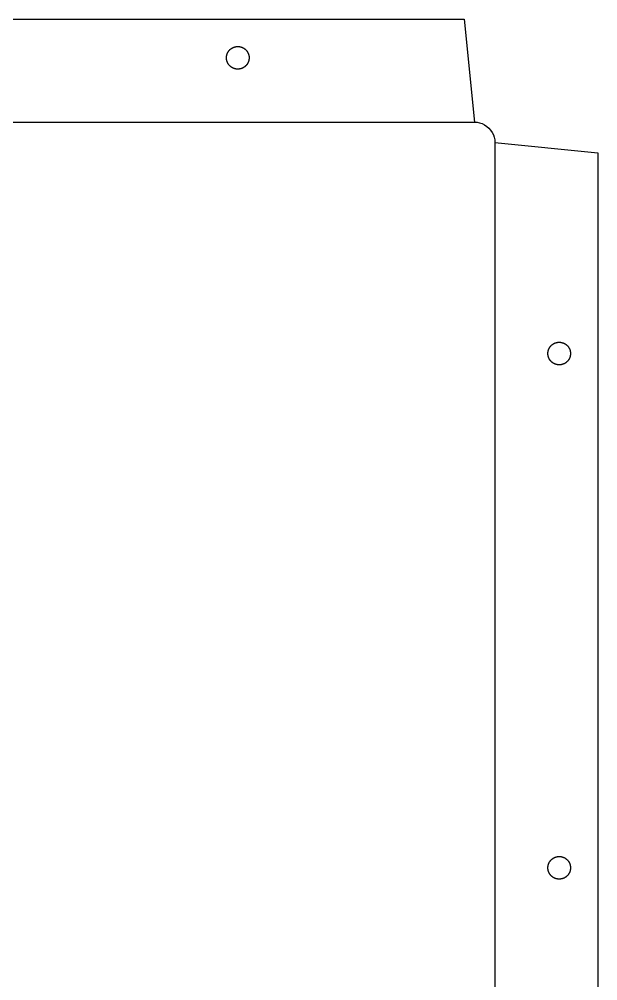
# Model space of a CAD drawing. Header units: metres. Extents: x 13 to 238, y 4 to 739.
# Drawn here: x 125 to 237.5, y 551.9 to 738.8 of the extents above; entities that cross this region are included whole.
import ezdxf

# ---------------------------------------------------------------- set-up
doc = ezdxf.new("R2010")
doc.units = ezdxf.units.M

msp = doc.modelspace()

# ---------------------------------------------------------------- linework, layer by layer
at = {"layer": 'Layer0'}
for p, q in [((38.53, 738.84), (211.53, 738.84)), ((211.53, 738.84), (213.53, 718.84)), ((165.96, 732.88), (165.98, 732.91)), ((165.98, 732.91), (166.01, 732.93)), ((166.01, 732.93), (166.04, 732.96)), ((166.04, 732.96), (166.07, 732.99)), ((166.07, 732.99), (166.1, 733.01)), ((166.1, 733.01), (166.13, 733.04)), ((166.13, 733.04), (166.16, 733.06)), ((166.16, 733.06), (166.19, 733.08)), ((166.19, 733.08), (166.22, 733.11)), ((166.22, 733.11), (166.25, 733.13)), ((166.25, 733.13), (166.28, 733.15)), ((166.28, 733.15), (166.31, 733.17)), ((166.31, 733.17), (166.34, 733.19)), ((166.34, 733.19), (166.38, 733.21)), ((166.38, 733.21), (166.41, 733.23)), ((166.41, 733.23), (166.44, 733.25)), ((166.44, 733.25), (166.48, 733.27)), ((166.48, 733.27), (166.51, 733.29)), ((166.51, 733.29), (166.54, 733.31)), ((166.54, 733.31), (166.58, 733.32)), ((166.58, 733.32), (166.61, 733.34)), ((166.61, 733.34), (166.65, 733.36)), ((166.65, 733.36), (166.68, 733.37)), ((166.68, 733.37), (166.72, 733.39)), ((166.72, 733.39), (166.75, 733.4)), ((166.75, 733.4), (166.79, 733.41)), ((166.79, 733.41), (166.83, 733.43)), ((166.83, 733.43), (166.86, 733.44)), ((166.86, 733.44), (166.9, 733.45)), ((166.9, 733.45), (166.94, 733.46)), ((166.94, 733.46), (166.97, 733.47)), ((166.97, 733.47), (167.01, 733.48)), ((167.01, 733.48), (167.05, 733.49)), ((167.05, 733.49), (167.09, 733.5)), ((167.09, 733.5), (167.12, 733.5)), ((167.12, 733.5), (167.16, 733.51)), ((167.16, 733.51), (167.2, 733.52)), ((167.2, 733.52), (167.24, 733.52)), ((167.24, 733.52), (167.28, 733.53)), ((167.28, 733.53), (167.31, 733.53)), ((167.31, 733.53), (167.35, 733.53)), ((167.35, 733.53), (167.39, 733.54)), ((167.39, 733.54), (167.43, 733.54)), ((167.43, 733.54), (167.47, 733.54)), ((167.47, 733.54), (167.51, 733.54)), ((167.51, 733.54), (167.54, 733.54)), ((167.54, 733.54), (167.58, 733.54)), ((167.58, 733.54), (167.62, 733.54)), ((167.62, 733.54), (167.66, 733.54)), ((167.66, 733.54), (167.7, 733.53)), ((167.7, 733.53), (167.74, 733.53)), ((167.74, 733.53), (167.77, 733.53)), ((167.77, 733.53), (167.81, 733.52)), ((167.81, 733.52), (167.85, 733.52)), ((167.85, 733.52), (167.89, 733.51)), ((167.89, 733.51), (167.93, 733.5)), ((167.93, 733.5), (167.96, 733.5)), ((167.96, 733.5), (168, 733.49)), ((168, 733.49), (168.04, 733.48)), ((168.04, 733.48), (168.08, 733.47)), ((168.08, 733.47), (168.11, 733.46)), ((168.11, 733.46), (168.15, 733.45)), ((168.15, 733.45), (168.19, 733.44)), ((168.19, 733.44), (168.22, 733.43)), ((168.22, 733.43), (168.26, 733.41)), ((168.26, 733.41), (168.3, 733.4)), ((168.3, 733.4), (168.33, 733.39)), ((168.33, 733.39), (168.37, 733.37)), ((168.37, 733.37), (168.4, 733.36)), ((168.4, 733.36), (168.44, 733.34)), ((168.44, 733.34), (168.47, 733.33)), ((168.47, 733.33), (168.51, 733.31)), ((168.51, 733.31), (168.54, 733.29)), ((168.54, 733.29), (168.57, 733.27)), ((168.57, 733.27), (168.61, 733.26)), ((168.61, 733.26), (168.64, 733.24)), ((168.64, 733.24), (168.67, 733.22)), ((168.67, 733.22), (168.71, 733.2)), ((168.71, 733.2), (168.74, 733.18)), ((168.74, 733.18), (168.77, 733.15)), ((168.77, 733.15), (168.8, 733.13)), ((168.8, 733.13), (168.83, 733.11)), ((168.83, 733.11), (168.86, 733.09)), ((168.86, 733.09), (168.89, 733.06)), ((168.89, 733.06), (168.92, 733.04)), ((168.92, 733.04), (168.95, 733.01)), ((168.95, 733.01), (168.98, 732.99)), ((168.98, 732.99), (169.01, 732.96)), ((169.01, 732.96), (169.04, 732.94)), ((169.04, 732.94), (169.07, 732.91)), ((169.07, 732.91), (169.09, 732.88)), ((165.33, 731.51), (165.34, 731.55)), ((165.33, 731.47), (165.33, 731.51)), ((165.33, 731.43), (165.33, 731.47)), ((165.33, 731.39), (165.33, 731.43)), ((165.33, 731.36), (165.33, 731.39)), ((165.33, 731.32), (165.33, 731.36)), ((165.33, 731.28), (165.33, 731.32)), ((165.33, 731.24), (165.33, 731.28)), ((165.33, 731.2), (165.33, 731.24)), ((165.33, 731.16), (165.33, 731.2)), ((165.34, 731.13), (165.33, 731.16)), ((165.34, 731.59), (165.35, 731.62)), ((165.34, 731.55), (165.34, 731.59)), ((165.34, 731.09), (165.34, 731.13)), ((165.35, 731.05), (165.34, 731.09)), ((165.35, 731.66), (165.36, 731.7)), ((165.35, 731.62), (165.35, 731.66)), ((165.35, 731.01), (165.35, 731.05)), ((165.36, 731.74), (165.37, 731.78)), ((165.36, 731.7), (165.36, 731.74)), ((165.37, 731.78), (165.38, 731.81)), ((165.38, 731.81), (165.39, 731.85)), ((165.39, 731.85), (165.4, 731.89)), ((165.4, 731.89), (165.41, 731.93)), ((165.41, 731.93), (165.42, 731.96)), ((165.42, 731.96), (165.43, 732)), ((165.43, 732), (165.44, 732.04)), ((165.44, 732.04), (165.45, 732.07)), ((165.45, 732.07), (165.47, 732.11)), ((165.47, 732.11), (165.48, 732.14)), ((165.48, 732.14), (165.49, 732.18)), ((165.49, 732.18), (165.51, 732.21)), ((165.51, 732.21), (165.52, 732.25)), ((165.52, 732.25), (165.54, 732.28)), ((165.54, 732.28), (165.56, 732.32)), ((165.56, 732.32), (165.57, 732.35)), ((165.57, 732.35), (165.59, 732.39)), ((165.59, 732.39), (165.61, 732.42)), ((165.61, 732.42), (165.63, 732.45)), ((165.63, 732.45), (165.65, 732.49)), ((165.65, 732.49), (165.67, 732.52)), ((165.67, 732.52), (165.69, 732.55)), ((165.69, 732.55), (165.71, 732.58)), ((165.71, 732.58), (165.73, 732.62)), ((165.73, 732.62), (165.76, 732.65)), ((165.76, 732.65), (165.78, 732.68)), ((165.78, 732.68), (165.8, 732.71)), ((165.8, 732.71), (165.83, 732.74)), ((165.83, 732.74), (165.85, 732.77)), ((165.85, 732.77), (165.88, 732.8)), ((165.88, 732.8), (165.9, 732.82)), ((165.9, 732.82), (165.93, 732.85)), ((165.93, 732.85), (165.96, 732.88)), ((169.09, 732.88), (169.12, 732.86)), ((169.12, 732.86), (169.15, 732.83)), ((169.15, 732.83), (169.17, 732.8)), ((169.17, 732.8), (169.2, 732.77)), ((169.2, 732.77), (169.22, 732.74)), ((169.22, 732.74), (169.25, 732.71)), ((169.25, 732.71), (169.27, 732.68)), ((169.27, 732.68), (169.29, 732.65)), ((169.29, 732.65), (169.32, 732.62)), ((169.32, 732.62), (169.34, 732.59)), ((169.34, 732.59), (169.36, 732.56)), ((169.36, 732.56), (169.38, 732.52)), ((169.38, 732.52), (169.4, 732.49)), ((169.4, 732.49), (169.42, 732.46)), ((169.42, 732.46), (169.44, 732.43)), ((169.44, 732.43), (169.46, 732.39)), ((169.46, 732.39), (169.48, 732.36)), ((169.48, 732.36), (169.5, 732.32)), ((169.5, 732.32), (169.51, 732.29)), ((169.51, 732.29), (169.53, 732.25)), ((169.53, 732.25), (169.54, 732.22)), ((169.54, 732.22), (169.56, 732.18)), ((169.56, 732.18), (169.57, 732.15)), ((169.57, 732.15), (169.59, 732.11)), ((169.59, 732.11), (169.6, 732.08)), ((169.6, 732.08), (169.61, 732.04)), ((169.61, 732.04), (169.62, 732)), ((169.62, 732), (169.64, 731.97)), ((169.64, 731.97), (169.65, 731.93)), ((169.65, 731.93), (169.66, 731.89)), ((169.66, 731.89), (169.67, 731.86)), ((169.67, 731.86), (169.67, 731.82)), ((169.67, 731.82), (169.68, 731.78)), ((169.68, 731.78), (169.69, 731.74)), ((169.69, 731.74), (169.7, 731.71)), ((169.7, 731.71), (169.7, 731.67)), ((169.7, 731.67), (169.71, 731.63)), ((169.71, 731.06), (169.7, 731.02)), ((169.71, 731.63), (169.71, 731.59)), ((169.71, 731.59), (169.72, 731.55)), ((169.72, 731.13), (169.71, 731.09)), ((169.71, 731.09), (169.71, 731.06)), ((169.72, 731.55), (169.72, 731.52)), ((169.72, 731.52), (169.72, 731.48)), ((169.72, 731.48), (169.73, 731.44)), ((169.73, 731.25), (169.72, 731.21)), ((169.72, 731.21), (169.72, 731.17)), ((169.72, 731.17), (169.72, 731.13)), ((169.73, 731.44), (169.73, 731.4)), ((169.73, 731.4), (169.73, 731.36)), ((169.73, 731.36), (169.73, 731.32)), ((169.73, 731.32), (169.73, 731.29)), ((169.73, 731.29), (169.73, 731.25)), ((165.36, 730.97), (165.35, 731.01)), ((165.36, 730.94), (165.36, 730.97)), ((165.37, 730.9), (165.36, 730.94)), ((165.38, 730.86), (165.37, 730.9)), ((165.39, 730.82), (165.38, 730.86)), ((165.4, 730.79), (165.39, 730.82)), ((165.41, 730.75), (165.4, 730.79)), ((165.42, 730.71), (165.41, 730.75)), ((165.43, 730.68), (165.42, 730.71)), ((165.44, 730.64), (165.43, 730.68)), ((165.45, 730.6), (165.44, 730.64)), ((165.47, 730.57), (165.45, 730.6)), ((165.48, 730.53), (165.47, 730.57)), ((165.5, 730.5), (165.48, 730.53)), ((165.51, 730.46), (165.5, 730.5)), ((165.53, 730.42), (165.51, 730.46)), ((165.54, 730.39), (165.53, 730.42)), ((165.56, 730.36), (165.54, 730.39)), ((165.58, 730.32), (165.56, 730.36)), ((165.6, 730.29), (165.58, 730.32)), ((165.61, 730.25), (165.6, 730.29)), ((165.63, 730.22), (165.61, 730.25)), ((165.65, 730.19), (165.63, 730.22)), ((165.67, 730.16), (165.65, 730.19)), ((165.69, 730.12), (165.67, 730.16)), ((165.72, 730.09), (165.69, 730.12)), ((165.74, 730.06), (165.72, 730.09)), ((165.76, 730.03), (165.74, 730.06)), ((165.78, 730), (165.76, 730.03)), ((165.81, 729.97), (165.78, 730)), ((165.83, 729.94), (165.81, 729.97)), ((165.86, 729.91), (165.83, 729.94)), ((165.88, 729.88), (165.86, 729.91)), ((165.91, 729.85), (165.88, 729.88)), ((165.93, 729.82), (165.91, 729.85)), ((165.96, 729.8), (165.93, 729.82)), ((165.99, 729.77), (165.96, 729.8)), ((166.02, 729.74), (165.99, 729.77)), ((166.04, 729.72), (166.02, 729.74)), ((166.07, 729.69), (166.04, 729.72)), ((166.1, 729.67), (166.07, 729.69)), ((166.13, 729.64), (166.1, 729.67)), ((166.16, 729.62), (166.13, 729.64)), ((166.19, 729.59), (166.16, 729.62)), ((166.22, 729.57), (166.19, 729.59)), ((166.25, 729.55), (166.22, 729.57)), ((166.28, 729.53), (166.25, 729.55)), ((166.32, 729.5), (166.28, 729.53)), ((166.35, 729.48), (166.32, 729.5)), ((166.38, 729.46), (166.35, 729.48)), ((166.41, 729.44), (166.38, 729.46)), ((166.45, 729.42), (166.41, 729.44)), ((166.48, 729.41), (166.45, 729.42)), ((166.51, 729.39), (166.48, 729.41)), ((166.55, 729.37), (166.51, 729.39)), ((166.58, 729.35), (166.55, 729.37)), ((166.62, 729.34), (166.58, 729.35)), ((166.65, 729.32), (166.62, 729.34)), ((166.69, 729.31), (166.65, 729.32)), ((166.72, 729.29), (166.69, 729.31)), ((166.76, 729.28), (166.72, 729.29)), ((166.8, 729.27), (166.76, 729.28)), ((166.83, 729.25), (166.8, 729.27)), ((166.87, 729.24), (166.83, 729.25)), ((166.91, 729.23), (166.87, 729.24)), ((166.94, 729.22), (166.91, 729.23)), ((166.98, 729.21), (166.94, 729.22)), ((167.02, 729.2), (166.98, 729.21)), ((167.05, 729.19), (167.02, 729.2)), ((167.09, 729.18), (167.05, 729.19)), ((167.13, 729.18), (167.09, 729.18)), ((167.17, 729.17), (167.13, 729.18)), ((167.21, 729.16), (167.17, 729.17)), ((167.24, 729.16), (167.21, 729.16)), ((167.28, 729.15), (167.24, 729.16)), ((167.32, 729.15), (167.28, 729.15)), ((167.36, 729.15), (167.32, 729.15)), ((167.74, 729.15), (167.7, 729.15)), ((167.78, 729.15), (167.74, 729.15)), ((167.82, 729.16), (167.78, 729.15)), ((167.86, 729.16), (167.82, 729.16)), ((167.89, 729.17), (167.86, 729.16)), ((167.93, 729.18), (167.89, 729.17)), ((167.97, 729.18), (167.93, 729.18)), ((168.01, 729.19), (167.97, 729.18)), ((168.04, 729.2), (168.01, 729.19)), ((168.08, 729.21), (168.04, 729.2)), ((168.12, 729.22), (168.08, 729.21)), ((168.16, 729.23), (168.12, 729.22)), ((168.19, 729.24), (168.16, 729.23)), ((168.23, 729.25), (168.19, 729.24)), ((168.26, 729.27), (168.23, 729.25)), ((168.3, 729.28), (168.26, 729.27)), ((168.34, 729.29), (168.3, 729.28)), ((168.37, 729.31), (168.34, 729.29)), ((168.41, 729.32), (168.37, 729.31)), ((168.44, 729.34), (168.41, 729.32)), ((168.48, 729.36), (168.44, 729.34)), ((168.51, 729.37), (168.48, 729.36)), ((168.55, 729.39), (168.51, 729.37)), ((168.58, 729.41), (168.55, 729.39)), ((168.61, 729.43), (168.58, 729.41)), ((168.65, 729.45), (168.61, 729.43)), ((168.68, 729.47), (168.65, 729.45)), ((168.71, 729.49), (168.68, 729.47)), ((168.74, 729.51), (168.71, 729.49)), ((168.78, 729.53), (168.74, 729.51)), ((168.81, 729.55), (168.78, 729.53)), ((168.84, 729.57), (168.81, 729.55)), ((168.87, 729.6), (168.84, 729.57)), ((168.9, 729.62), (168.87, 729.6)), ((168.93, 729.64), (168.9, 729.62)), ((168.96, 729.67), (168.93, 729.64)), ((168.99, 729.69), (168.96, 729.67)), ((169.02, 729.72), (168.99, 729.69)), ((169.04, 729.75), (169.02, 729.72)), ((169.07, 729.77), (169.04, 729.75)), ((169.1, 729.8), (169.07, 729.77)), ((169.13, 729.83), (169.1, 729.8)), ((169.15, 729.86), (169.13, 729.83)), ((169.18, 729.88), (169.15, 729.86)), ((169.2, 729.91), (169.18, 729.88)), ((169.23, 729.94), (169.2, 729.91)), ((169.25, 729.97), (169.23, 729.94)), ((169.27, 730), (169.25, 729.97)), ((169.3, 730.03), (169.27, 730)), ((169.32, 730.06), (169.3, 730.03)), ((169.34, 730.1), (169.32, 730.06)), ((169.36, 730.13), (169.34, 730.1)), ((169.38, 730.16), (169.36, 730.13)), ((169.4, 730.19), (169.38, 730.16)), ((169.42, 730.23), (169.4, 730.19)), ((169.44, 730.26), (169.42, 730.23)), ((169.46, 730.29), (169.44, 730.26)), ((169.48, 730.33), (169.46, 730.29)), ((169.5, 730.36), (169.48, 730.33)), ((169.51, 730.4), (169.5, 730.36)), ((169.53, 730.43), (169.51, 730.4)), ((169.55, 730.47), (169.53, 730.43)), ((169.56, 730.5), (169.55, 730.47)), ((169.58, 730.54), (169.56, 730.5)), ((169.59, 730.57), (169.58, 730.54)), ((169.6, 730.61), (169.59, 730.57)), ((169.61, 730.64), (169.6, 730.61)), ((169.63, 730.68), (169.61, 730.64)), ((169.64, 730.72), (169.63, 730.68)), ((169.65, 730.75), (169.64, 730.72)), ((169.66, 730.79), (169.65, 730.75)), ((169.67, 730.83), (169.66, 730.79)), ((169.68, 730.87), (169.67, 730.83)), ((169.69, 730.94), (169.68, 730.9)), ((169.68, 730.9), (169.68, 730.87)), ((169.7, 730.98), (169.69, 730.94)), ((169.7, 731.02), (169.7, 730.98)), ((167.4, 729.14), (167.36, 729.15)), ((167.43, 729.14), (167.4, 729.14)), ((167.47, 729.14), (167.43, 729.14)), ((167.51, 729.14), (167.47, 729.14)), ((167.55, 729.14), (167.51, 729.14)), ((167.59, 729.14), (167.55, 729.14)), ((167.63, 729.14), (167.59, 729.14)), ((167.66, 729.14), (167.63, 729.14)), ((167.7, 729.15), (167.66, 729.14)), ((36.53, 718.84), (213.53, 718.84)), ((213.53, 718.84), (214.05, 718.81)), ((214.05, 718.81), (214.56, 718.7)), ((214.56, 718.7), (215.06, 718.54)), ((215.06, 718.54), (215.53, 718.3)), ((215.53, 718.3), (215.96, 718.01)), ((215.96, 718.01), (216.36, 717.67)), ((216.36, 717.67), (216.7, 717.27)), ((216.7, 717.27), (216.99, 716.84)), ((216.99, 716.84), (217.22, 716.37)), ((217.22, 716.37), (217.39, 715.88)), ((217.39, 715.88), (217.49, 715.36)), ((217.49, 715.36), (217.53, 714.84)), ((217.53, 714.84), (217.53, 27.84)), ((217.53, 714.84), (237.53, 712.84)), ((237.53, 712.84), (237.53, 29.84)), ((228.1, 674.91), (228.12, 674.94)), ((228.12, 674.94), (228.14, 674.97)), ((228.14, 674.97), (228.16, 675.01)), ((228.16, 675.01), (228.18, 675.04)), ((228.18, 675.04), (228.2, 675.07)), ((228.2, 675.07), (228.23, 675.1)), ((228.23, 675.1), (228.25, 675.13)), ((228.25, 675.13), (228.27, 675.16)), ((228.27, 675.16), (228.29, 675.19)), ((228.29, 675.19), (228.32, 675.22)), ((228.32, 675.22), (228.34, 675.25)), ((228.34, 675.25), (228.37, 675.28)), ((228.37, 675.28), (228.39, 675.31)), ((228.39, 675.31), (228.42, 675.34)), ((228.42, 675.34), (228.44, 675.37)), ((228.44, 675.37), (228.47, 675.4)), ((228.47, 675.4), (228.5, 675.42)), ((228.5, 675.42), (228.53, 675.45)), ((228.53, 675.45), (228.56, 675.47)), ((228.56, 675.47), (228.58, 675.5)), ((228.58, 675.5), (228.61, 675.53)), ((228.61, 675.53), (228.64, 675.55)), ((228.64, 675.55), (228.67, 675.57)), ((228.67, 675.57), (228.7, 675.6)), ((228.7, 675.6), (228.73, 675.62)), ((228.73, 675.62), (228.77, 675.64)), ((228.77, 675.64), (228.8, 675.66)), ((228.8, 675.66), (228.83, 675.68)), ((228.83, 675.68), (228.86, 675.71)), ((228.86, 675.71), (228.89, 675.73)), ((228.89, 675.73), (228.93, 675.75)), ((228.93, 675.75), (228.96, 675.76)), ((228.96, 675.76), (228.99, 675.78)), ((228.99, 675.78), (229.03, 675.8)), ((229.03, 675.8), (229.06, 675.82)), ((229.06, 675.82), (229.1, 675.83)), ((229.1, 675.83), (229.13, 675.85)), ((229.13, 675.85), (229.17, 675.86)), ((229.17, 675.86), (229.2, 675.88)), ((229.2, 675.88), (229.24, 675.89)), ((229.24, 675.89), (229.28, 675.91)), ((229.28, 675.91), (229.31, 675.92)), ((229.31, 675.92), (229.35, 675.93)), ((229.35, 675.93), (229.38, 675.94)), ((229.38, 675.94), (229.42, 675.95)), ((229.42, 675.95), (229.46, 675.96)), ((229.46, 675.96), (229.5, 675.97)), ((229.5, 675.97), (229.53, 675.98)), ((229.53, 675.98), (229.57, 675.99)), ((229.57, 675.99), (229.61, 676)), ((229.61, 676), (229.65, 676.01)), ((229.65, 676.01), (229.68, 676.01)), ((229.68, 676.01), (229.72, 676.02)), ((229.72, 676.02), (229.76, 676.02)), ((229.76, 676.02), (229.8, 676.03)), ((229.8, 676.03), (229.84, 676.03)), ((229.84, 676.03), (229.87, 676.03)), ((229.87, 676.03), (229.91, 676.04)), ((229.91, 676.04), (229.95, 676.04)), ((229.95, 676.04), (229.99, 676.04)), ((229.99, 676.04), (230.03, 676.04)), ((230.03, 676.04), (230.07, 676.04)), ((230.07, 676.04), (230.1, 676.04)), ((230.1, 676.04), (230.14, 676.04)), ((230.14, 676.04), (230.18, 676.03)), ((230.18, 676.03), (230.22, 676.03)), ((230.22, 676.03), (230.26, 676.03)), ((230.26, 676.03), (230.3, 676.02)), ((230.3, 676.02), (230.33, 676.02)), ((230.33, 676.02), (230.37, 676.01)), ((230.37, 676.01), (230.41, 676.01)), ((230.41, 676.01), (230.45, 676)), ((230.45, 676), (230.48, 675.99)), ((230.48, 675.99), (230.52, 675.98)), ((230.52, 675.98), (230.56, 675.97)), ((230.56, 675.97), (230.6, 675.96)), ((230.6, 675.96), (230.63, 675.95)), ((230.63, 675.95), (230.67, 675.94)), ((230.67, 675.94), (230.71, 675.93)), ((230.71, 675.93), (230.74, 675.92)), ((230.74, 675.92), (230.78, 675.91)), ((230.78, 675.91), (230.82, 675.89)), ((230.82, 675.89), (230.85, 675.88)), ((230.85, 675.88), (230.89, 675.86)), ((230.89, 675.86), (230.92, 675.85)), ((230.92, 675.85), (230.96, 675.83)), ((230.96, 675.83), (230.99, 675.82)), ((230.99, 675.82), (231.03, 675.8)), ((231.03, 675.8), (231.06, 675.78)), ((231.06, 675.78), (231.09, 675.76)), ((231.09, 675.76), (231.13, 675.75)), ((231.13, 675.75), (231.16, 675.73)), ((231.16, 675.73), (231.19, 675.71)), ((231.19, 675.71), (231.23, 675.68)), ((231.23, 675.68), (231.26, 675.66)), ((231.26, 675.66), (231.29, 675.64)), ((231.29, 675.64), (231.32, 675.62)), ((231.32, 675.62), (231.35, 675.6)), ((231.35, 675.6), (231.38, 675.57)), ((231.38, 675.57), (231.41, 675.55)), ((231.41, 675.55), (231.44, 675.53)), ((231.44, 675.53), (231.47, 675.5)), ((231.47, 675.5), (231.5, 675.47)), ((231.5, 675.47), (231.53, 675.45)), ((231.53, 675.45), (231.56, 675.42)), ((231.56, 675.42), (231.58, 675.4)), ((231.58, 675.4), (231.61, 675.37)), ((231.61, 675.37), (231.64, 675.34)), ((231.64, 675.34), (231.66, 675.31)), ((231.66, 675.31), (231.69, 675.28)), ((231.69, 675.28), (231.71, 675.25)), ((231.71, 675.25), (231.74, 675.22)), ((231.74, 675.22), (231.76, 675.19)), ((231.76, 675.19), (231.78, 675.16)), ((231.78, 675.16), (231.81, 675.13)), ((231.81, 675.13), (231.83, 675.1)), ((231.83, 675.1), (231.85, 675.07)), ((231.85, 675.07), (231.87, 675.04)), ((231.87, 675.04), (231.89, 675.01)), ((231.89, 675.01), (231.91, 674.97)), ((231.91, 674.97), (231.93, 674.94)), ((231.93, 674.94), (231.95, 674.91)), ((227.83, 673.99), (227.84, 674.03)), ((227.83, 673.95), (227.83, 673.99)), ((227.83, 673.92), (227.83, 673.95)), ((227.83, 673.88), (227.83, 673.92)), ((227.83, 673.84), (227.83, 673.88)), ((227.83, 673.8), (227.83, 673.84)), ((227.83, 673.76), (227.83, 673.8)), ((227.83, 673.72), (227.83, 673.76)), ((227.83, 673.69), (227.83, 673.72)), ((227.84, 673.65), (227.83, 673.69)), ((227.84, 674.11), (227.85, 674.15)), ((227.84, 674.07), (227.84, 674.11)), ((227.84, 674.03), (227.84, 674.07)), ((227.84, 673.61), (227.84, 673.65)), ((227.84, 673.57), (227.84, 673.61)), ((227.85, 673.53), (227.84, 673.57)), ((227.85, 674.18), (227.86, 674.22)), ((227.85, 674.15), (227.85, 674.18)), ((227.85, 673.5), (227.85, 673.53)), ((227.86, 673.46), (227.85, 673.5)), ((227.86, 674.22), (227.87, 674.26)), ((227.87, 673.42), (227.86, 673.46)), ((227.87, 674.26), (227.88, 674.3)), ((227.88, 673.38), (227.87, 673.42)), ((227.88, 674.33), (227.89, 674.37)), ((227.88, 674.3), (227.88, 674.33)), ((227.88, 673.34), (227.88, 673.38)), ((227.89, 673.31), (227.88, 673.34)), ((227.89, 674.37), (227.9, 674.41)), ((227.9, 673.27), (227.89, 673.31)), ((227.9, 674.41), (227.91, 674.45)), ((227.91, 673.23), (227.9, 673.27)), ((227.91, 674.45), (227.92, 674.48)), ((227.92, 673.2), (227.91, 673.23)), ((227.92, 674.48), (227.94, 674.52)), ((227.94, 673.16), (227.92, 673.2)), ((227.94, 674.52), (227.95, 674.56)), ((227.95, 673.12), (227.94, 673.16)), ((227.95, 674.56), (227.96, 674.59)), ((227.96, 673.09), (227.95, 673.12)), ((227.96, 674.59), (227.97, 674.63)), ((227.97, 673.05), (227.96, 673.09)), ((227.97, 674.63), (227.99, 674.66)), ((227.99, 674.66), (228, 674.7)), ((228, 674.7), (228.02, 674.73)), ((228.02, 674.73), (228.03, 674.77)), ((228.03, 674.77), (228.05, 674.8)), ((228.05, 674.8), (228.07, 674.84)), ((228.07, 674.84), (228.08, 674.87)), ((228.08, 674.87), (228.1, 674.91)), ((231.95, 674.91), (231.97, 674.87)), ((231.97, 674.87), (231.99, 674.84)), ((231.99, 674.84), (232, 674.8)), ((232, 674.8), (232.02, 674.77)), ((232.02, 674.77), (232.04, 674.73)), ((232.04, 674.73), (232.05, 674.7)), ((232.05, 674.7), (232.07, 674.66)), ((232.07, 674.66), (232.08, 674.63)), ((232.08, 674.63), (232.09, 674.59)), ((232.09, 673.09), (232.08, 673.05)), ((232.09, 674.59), (232.11, 674.56)), ((232.11, 673.12), (232.09, 673.09)), ((232.11, 674.56), (232.12, 674.52)), ((232.12, 673.16), (232.11, 673.12)), ((232.12, 674.52), (232.13, 674.48)), ((232.13, 673.2), (232.12, 673.16)), ((232.13, 674.48), (232.14, 674.45)), ((232.14, 673.23), (232.13, 673.2)), ((232.14, 674.45), (232.15, 674.41)), ((232.15, 673.27), (232.14, 673.23)), ((232.15, 674.41), (232.16, 674.37)), ((232.16, 673.31), (232.15, 673.27)), ((232.16, 674.37), (232.17, 674.33)), ((232.17, 673.34), (232.16, 673.31)), ((232.17, 674.33), (232.18, 674.3)), ((232.18, 673.38), (232.17, 673.34)), ((232.18, 674.3), (232.19, 674.26)), ((232.19, 673.42), (232.18, 673.38)), ((232.19, 674.26), (232.19, 674.22)), ((232.19, 674.22), (232.2, 674.18)), ((232.2, 673.5), (232.19, 673.46)), ((232.19, 673.46), (232.19, 673.42)), ((232.2, 674.18), (232.21, 674.15)), ((232.21, 673.53), (232.2, 673.5)), ((232.21, 674.15), (232.21, 674.11)), ((232.21, 674.11), (232.22, 674.07)), ((232.22, 673.61), (232.21, 673.57)), ((232.21, 673.57), (232.21, 673.53)), ((232.22, 674.07), (232.22, 674.03)), ((232.22, 674.03), (232.22, 673.99)), ((232.22, 673.99), (232.22, 673.95)), ((232.22, 673.95), (232.23, 673.92)), ((232.23, 673.76), (232.22, 673.72)), ((232.22, 673.72), (232.22, 673.69)), ((232.22, 673.69), (232.22, 673.65)), ((232.22, 673.65), (232.22, 673.61)), ((232.23, 673.92), (232.23, 673.88)), ((232.23, 673.88), (232.23, 673.84)), ((232.23, 673.84), (232.23, 673.8)), ((232.23, 673.8), (232.23, 673.76)), ((227.99, 673.02), (227.97, 673.05)), ((228, 672.98), (227.99, 673.02)), ((228.02, 672.95), (228, 672.98)), ((228.03, 672.91), (228.02, 672.95)), ((228.05, 672.88), (228.03, 672.91)), ((228.07, 672.84), (228.05, 672.88)), ((228.08, 672.81), (228.07, 672.84)), ((228.1, 672.77), (228.08, 672.81)), ((228.12, 672.74), (228.1, 672.77)), ((228.14, 672.71), (228.12, 672.74)), ((228.16, 672.67), (228.14, 672.71)), ((228.18, 672.64), (228.16, 672.67)), ((228.2, 672.61), (228.18, 672.64)), ((228.23, 672.58), (228.2, 672.61)), ((228.25, 672.55), (228.23, 672.58)), ((228.27, 672.52), (228.25, 672.55)), ((228.29, 672.49), (228.27, 672.52)), ((228.32, 672.46), (228.29, 672.49)), ((228.34, 672.43), (228.32, 672.46)), ((228.37, 672.4), (228.34, 672.43)), ((228.39, 672.37), (228.37, 672.4)), ((228.42, 672.34), (228.39, 672.37)), ((228.44, 672.31), (228.42, 672.34)), ((228.47, 672.28), (228.44, 672.31)), ((228.5, 672.26), (228.47, 672.28)), ((228.53, 672.23), (228.5, 672.26)), ((228.56, 672.2), (228.53, 672.23)), ((228.58, 672.18), (228.56, 672.2)), ((228.61, 672.15), (228.58, 672.18)), ((228.64, 672.13), (228.61, 672.15)), ((228.67, 672.11), (228.64, 672.13)), ((228.7, 672.08), (228.67, 672.11)), ((228.73, 672.06), (228.7, 672.08)), ((228.77, 672.04), (228.73, 672.06)), ((228.8, 672.02), (228.77, 672.04)), ((228.83, 671.99), (228.8, 672.02)), ((228.86, 671.97), (228.83, 671.99)), ((228.89, 671.95), (228.86, 671.97)), ((228.93, 671.93), (228.89, 671.95)), ((228.96, 671.92), (228.93, 671.93)), ((228.99, 671.9), (228.96, 671.92)), ((229.03, 671.88), (228.99, 671.9)), ((229.06, 671.86), (229.03, 671.88)), ((229.1, 671.85), (229.06, 671.86)), ((229.13, 671.83), (229.1, 671.85)), ((229.17, 671.81), (229.13, 671.83)), ((229.2, 671.8), (229.17, 671.81)), ((229.24, 671.79), (229.2, 671.8)), ((229.28, 671.77), (229.24, 671.79)), ((229.31, 671.76), (229.28, 671.77)), ((229.35, 671.75), (229.31, 671.76)), ((229.38, 671.74), (229.35, 671.75)), ((229.42, 671.73), (229.38, 671.74)), ((229.46, 671.71), (229.42, 671.73)), ((229.5, 671.71), (229.46, 671.71)), ((229.53, 671.7), (229.5, 671.71)), ((229.57, 671.69), (229.53, 671.7)), ((229.61, 671.68), (229.57, 671.69)), ((229.65, 671.67), (229.61, 671.68)), ((229.68, 671.67), (229.65, 671.67)), ((229.72, 671.66), (229.68, 671.67)), ((229.76, 671.66), (229.72, 671.66)), ((229.8, 671.65), (229.76, 671.66)), ((229.84, 671.65), (229.8, 671.65)), ((229.87, 671.65), (229.84, 671.65)), ((229.91, 671.64), (229.87, 671.65)), ((229.95, 671.64), (229.91, 671.64)), ((229.99, 671.64), (229.95, 671.64)), ((230.03, 671.64), (229.99, 671.64)), ((230.07, 671.64), (230.03, 671.64)), ((230.1, 671.64), (230.07, 671.64)), ((230.14, 671.64), (230.1, 671.64)), ((230.18, 671.65), (230.14, 671.64)), ((230.22, 671.65), (230.18, 671.65)), ((230.26, 671.65), (230.22, 671.65)), ((230.3, 671.66), (230.26, 671.65)), ((230.33, 671.66), (230.3, 671.66)), ((230.37, 671.67), (230.33, 671.66)), ((230.41, 671.67), (230.37, 671.67)), ((230.45, 671.68), (230.41, 671.67)), ((230.48, 671.69), (230.45, 671.68)), ((230.52, 671.7), (230.48, 671.69)), ((230.56, 671.71), (230.52, 671.7)), ((230.6, 671.71), (230.56, 671.71)), ((230.63, 671.73), (230.6, 671.71)), ((230.67, 671.74), (230.63, 671.73)), ((230.71, 671.75), (230.67, 671.74)), ((230.74, 671.76), (230.71, 671.75)), ((230.78, 671.77), (230.74, 671.76)), ((230.82, 671.79), (230.78, 671.77)), ((230.85, 671.8), (230.82, 671.79)), ((230.89, 671.81), (230.85, 671.8)), ((230.92, 671.83), (230.89, 671.81)), ((230.96, 671.85), (230.92, 671.83)), ((230.99, 671.86), (230.96, 671.85)), ((231.03, 671.88), (230.99, 671.86)), ((231.06, 671.9), (231.03, 671.88)), ((231.09, 671.92), (231.06, 671.9)), ((231.13, 671.93), (231.09, 671.92)), ((231.16, 671.95), (231.13, 671.93)), ((231.19, 671.97), (231.16, 671.95)), ((231.23, 671.99), (231.19, 671.97)), ((231.26, 672.02), (231.23, 671.99)), ((231.29, 672.04), (231.26, 672.02)), ((231.32, 672.06), (231.29, 672.04)), ((231.35, 672.08), (231.32, 672.06)), ((231.38, 672.11), (231.35, 672.08)), ((231.41, 672.13), (231.38, 672.11)), ((231.44, 672.15), (231.41, 672.13)), ((231.47, 672.18), (231.44, 672.15)), ((231.5, 672.2), (231.47, 672.18)), ((231.53, 672.23), (231.5, 672.2)), ((231.56, 672.26), (231.53, 672.23)), ((231.58, 672.28), (231.56, 672.26)), ((231.61, 672.31), (231.58, 672.28)), ((231.64, 672.34), (231.61, 672.31)), ((231.66, 672.37), (231.64, 672.34)), ((231.69, 672.4), (231.66, 672.37)), ((231.71, 672.43), (231.69, 672.4)), ((231.74, 672.46), (231.71, 672.43)), ((231.76, 672.49), (231.74, 672.46)), ((231.78, 672.52), (231.76, 672.49)), ((231.81, 672.55), (231.78, 672.52)), ((231.83, 672.58), (231.81, 672.55)), ((231.85, 672.61), (231.83, 672.58)), ((231.87, 672.64), (231.85, 672.61)), ((231.89, 672.67), (231.87, 672.64)), ((231.91, 672.71), (231.89, 672.67)), ((231.93, 672.74), (231.91, 672.71)), ((231.95, 672.77), (231.93, 672.74)), ((231.97, 672.81), (231.95, 672.77)), ((231.99, 672.84), (231.97, 672.81)), ((232, 672.88), (231.99, 672.84)), ((232.02, 672.91), (232, 672.88)), ((232.04, 672.95), (232.02, 672.91)), ((232.05, 672.98), (232.04, 672.95)), ((232.07, 673.02), (232.05, 672.98)), ((232.08, 673.05), (232.07, 673.02)), ((229.1, 575.83), (229.13, 575.85)), ((229.13, 575.85), (229.17, 575.86)), ((229.17, 575.86), (229.2, 575.88)), ((229.2, 575.88), (229.24, 575.89)), ((229.24, 575.89), (229.28, 575.91)), ((229.28, 575.91), (229.31, 575.92)), ((229.31, 575.92), (229.35, 575.93)), ((229.35, 575.93), (229.38, 575.94)), ((229.38, 575.94), (229.42, 575.95)), ((229.42, 575.95), (229.46, 575.96)), ((229.46, 575.96), (229.5, 575.97)), ((229.5, 575.97), (229.53, 575.98)), ((229.53, 575.98), (229.57, 575.99)), ((229.57, 575.99), (229.61, 576)), ((229.61, 576), (229.65, 576.01)), ((229.65, 576.01), (229.68, 576.01)), ((229.68, 576.01), (229.72, 576.02)), ((229.72, 576.02), (229.76, 576.02)), ((229.76, 576.02), (229.8, 576.03)), ((229.8, 576.03), (229.84, 576.03)), ((229.84, 576.03), (229.87, 576.03)), ((229.87, 576.03), (229.91, 576.04)), ((229.91, 576.04), (229.95, 576.04)), ((229.95, 576.04), (229.99, 576.04)), ((229.99, 576.04), (230.03, 576.04)), ((230.03, 576.04), (230.07, 576.04)), ((230.07, 576.04), (230.1, 576.04)), ((230.1, 576.04), (230.14, 576.04)), ((230.14, 576.04), (230.18, 576.03)), ((230.18, 576.03), (230.22, 576.03)), ((230.22, 576.03), (230.26, 576.03)), ((230.26, 576.03), (230.3, 576.02)), ((230.3, 576.02), (230.33, 576.02)), ((230.33, 576.02), (230.37, 576.01)), ((230.37, 576.01), (230.41, 576.01)), ((230.41, 576.01), (230.45, 576)), ((230.45, 576), (230.48, 575.99)), ((230.48, 575.99), (230.52, 575.98)), ((230.52, 575.98), (230.56, 575.97)), ((230.56, 575.97), (230.6, 575.96)), ((230.6, 575.96), (230.63, 575.95)), ((230.63, 575.95), (230.67, 575.94)), ((230.67, 575.94), (230.71, 575.93)), ((230.71, 575.93), (230.74, 575.92)), ((230.74, 575.92), (230.78, 575.91)), ((230.78, 575.91), (230.82, 575.89)), ((230.82, 575.89), (230.85, 575.88)), ((230.85, 575.88), (230.89, 575.86)), ((230.89, 575.86), (230.92, 575.85)), ((230.92, 575.85), (230.96, 575.83)), ((227.83, 573.99), (227.84, 574.03)), ((227.83, 573.95), (227.83, 573.99)), ((227.84, 574.11), (227.85, 574.15)), ((227.84, 574.07), (227.84, 574.11)), ((227.84, 574.03), (227.84, 574.07)), ((227.85, 574.18), (227.86, 574.22)), ((227.85, 574.15), (227.85, 574.18)), ((227.86, 574.22), (227.87, 574.26)), ((227.87, 574.26), (227.88, 574.3)), ((227.88, 574.33), (227.89, 574.37)), ((227.88, 574.3), (227.88, 574.33)), ((227.89, 574.37), (227.9, 574.41)), ((227.9, 574.41), (227.91, 574.45)), ((227.91, 574.45), (227.92, 574.48)), ((227.92, 574.48), (227.94, 574.52)), ((227.94, 574.52), (227.95, 574.56)), ((227.95, 574.56), (227.96, 574.59)), ((227.96, 574.59), (227.97, 574.63)), ((227.97, 574.63), (227.99, 574.66)), ((227.99, 574.66), (228, 574.7)), ((228, 574.7), (228.02, 574.73)), ((228.02, 574.73), (228.03, 574.77)), ((228.03, 574.77), (228.05, 574.8)), ((228.05, 574.8), (228.07, 574.84)), ((228.07, 574.84), (228.08, 574.87)), ((228.08, 574.87), (228.1, 574.91)), ((228.1, 574.91), (228.12, 574.94)), ((228.12, 574.94), (228.14, 574.97)), ((228.14, 574.97), (228.16, 575.01)), ((228.16, 575.01), (228.18, 575.04)), ((228.18, 575.04), (228.2, 575.07)), ((228.2, 575.07), (228.23, 575.1)), ((228.23, 575.1), (228.25, 575.13)), ((228.25, 575.13), (228.27, 575.16)), ((228.27, 575.16), (228.29, 575.19)), ((228.29, 575.19), (228.32, 575.22)), ((228.32, 575.22), (228.34, 575.25)), ((228.34, 575.25), (228.37, 575.28)), ((228.37, 575.28), (228.39, 575.31)), ((228.39, 575.31), (228.42, 575.34)), ((228.42, 575.34), (228.44, 575.37)), ((228.44, 575.37), (228.47, 575.4)), ((228.47, 575.4), (228.5, 575.42)), ((228.5, 575.42), (228.53, 575.45)), ((228.53, 575.45), (228.56, 575.47)), ((228.56, 575.47), (228.58, 575.5)), ((228.58, 575.5), (228.61, 575.53)), ((228.61, 575.53), (228.64, 575.55)), ((228.64, 575.55), (228.67, 575.57)), ((228.67, 575.57), (228.7, 575.6)), ((228.7, 575.6), (228.73, 575.62)), ((228.73, 575.62), (228.77, 575.64)), ((228.77, 575.64), (228.8, 575.66)), ((228.8, 575.66), (228.83, 575.68)), ((228.83, 575.68), (228.86, 575.71)), ((228.86, 575.71), (228.89, 575.73)), ((228.89, 575.73), (228.93, 575.75)), ((228.93, 575.75), (228.96, 575.76)), ((228.96, 575.76), (228.99, 575.78)), ((228.99, 575.78), (229.03, 575.8)), ((229.03, 575.8), (229.06, 575.82)), ((229.06, 575.82), (229.1, 575.83)), ((230.96, 575.83), (230.99, 575.82)), ((230.99, 575.82), (231.03, 575.8)), ((231.03, 575.8), (231.06, 575.78)), ((231.06, 575.78), (231.09, 575.76)), ((231.09, 575.76), (231.13, 575.75)), ((231.13, 575.75), (231.16, 575.73)), ((231.16, 575.73), (231.19, 575.71)), ((231.19, 575.71), (231.23, 575.68)), ((231.23, 575.68), (231.26, 575.66)), ((231.26, 575.66), (231.29, 575.64)), ((231.29, 575.64), (231.32, 575.62)), ((231.32, 575.62), (231.35, 575.6)), ((231.35, 575.6), (231.38, 575.57)), ((231.38, 575.57), (231.41, 575.55)), ((231.41, 575.55), (231.44, 575.53)), ((231.44, 575.53), (231.47, 575.5)), ((231.47, 575.5), (231.5, 575.47)), ((231.5, 575.47), (231.53, 575.45)), ((231.53, 575.45), (231.56, 575.42)), ((231.56, 575.42), (231.58, 575.4)), ((231.58, 575.4), (231.61, 575.37)), ((231.61, 575.37), (231.64, 575.34)), ((231.64, 575.34), (231.66, 575.31)), ((231.66, 575.31), (231.69, 575.28)), ((231.69, 575.28), (231.71, 575.25)), ((231.71, 575.25), (231.74, 575.22)), ((231.74, 575.22), (231.76, 575.19)), ((231.76, 575.19), (231.78, 575.16)), ((231.78, 575.16), (231.81, 575.13)), ((231.81, 575.13), (231.83, 575.1)), ((231.83, 575.1), (231.85, 575.07)), ((231.85, 575.07), (231.87, 575.04)), ((231.87, 575.04), (231.89, 575.01)), ((231.89, 575.01), (231.91, 574.97)), ((231.91, 574.97), (231.93, 574.94)), ((231.93, 574.94), (231.95, 574.91)), ((231.95, 574.91), (231.97, 574.87)), ((231.97, 574.87), (231.99, 574.84)), ((231.99, 574.84), (232, 574.8)), ((232, 574.8), (232.02, 574.77)), ((232.02, 574.77), (232.04, 574.73)), ((232.04, 574.73), (232.05, 574.7)), ((232.05, 574.7), (232.07, 574.66)), ((232.07, 574.66), (232.08, 574.63)), ((232.08, 574.63), (232.09, 574.59)), ((232.09, 574.59), (232.11, 574.56)), ((232.11, 574.56), (232.12, 574.52)), ((232.12, 574.52), (232.13, 574.48)), ((232.13, 574.48), (232.14, 574.45)), ((232.14, 574.45), (232.15, 574.41)), ((232.15, 574.41), (232.16, 574.37)), ((232.16, 574.37), (232.17, 574.33)), ((232.17, 574.33), (232.18, 574.3)), ((232.18, 574.3), (232.19, 574.26)), ((232.19, 574.26), (232.19, 574.22)), ((232.19, 574.22), (232.2, 574.18)), ((232.2, 574.18), (232.21, 574.15)), ((232.21, 574.15), (232.21, 574.11)), ((232.21, 574.11), (232.22, 574.07)), ((232.22, 574.07), (232.22, 574.03)), ((232.22, 574.03), (232.22, 573.99)), ((232.22, 573.99), (232.22, 573.95)), ((227.83, 573.92), (227.83, 573.95)), ((227.83, 573.88), (227.83, 573.92)), ((227.83, 573.84), (227.83, 573.88)), ((227.83, 573.8), (227.83, 573.84)), ((227.83, 573.76), (227.83, 573.8)), ((227.83, 573.72), (227.83, 573.76)), ((227.83, 573.69), (227.83, 573.72)), ((227.84, 573.65), (227.83, 573.69)), ((227.84, 573.61), (227.84, 573.65)), ((227.84, 573.57), (227.84, 573.61)), ((227.85, 573.53), (227.84, 573.57)), ((227.85, 573.5), (227.85, 573.53)), ((227.86, 573.46), (227.85, 573.5)), ((227.87, 573.42), (227.86, 573.46)), ((227.88, 573.38), (227.87, 573.42)), ((227.88, 573.34), (227.88, 573.38)), ((227.89, 573.31), (227.88, 573.34)), ((227.9, 573.27), (227.89, 573.31)), ((227.91, 573.23), (227.9, 573.27)), ((227.92, 573.2), (227.91, 573.23)), ((227.94, 573.16), (227.92, 573.2)), ((227.95, 573.12), (227.94, 573.16)), ((227.96, 573.09), (227.95, 573.12)), ((227.97, 573.05), (227.96, 573.09)), ((227.99, 573.02), (227.97, 573.05)), ((228, 572.98), (227.99, 573.02)), ((228.02, 572.95), (228, 572.98)), ((228.03, 572.91), (228.02, 572.95)), ((228.05, 572.88), (228.03, 572.91)), ((228.07, 572.84), (228.05, 572.88)), ((228.08, 572.81), (228.07, 572.84)), ((228.1, 572.77), (228.08, 572.81)), ((228.12, 572.74), (228.1, 572.77)), ((228.14, 572.71), (228.12, 572.74)), ((228.16, 572.67), (228.14, 572.71)), ((228.18, 572.64), (228.16, 572.67)), ((228.2, 572.61), (228.18, 572.64)), ((228.23, 572.58), (228.2, 572.61)), ((228.25, 572.55), (228.23, 572.58)), ((228.27, 572.52), (228.25, 572.55)), ((228.29, 572.49), (228.27, 572.52)), ((228.32, 572.46), (228.29, 572.49)), ((228.34, 572.43), (228.32, 572.46)), ((228.37, 572.4), (228.34, 572.43)), ((228.39, 572.37), (228.37, 572.4)), ((228.42, 572.34), (228.39, 572.37)), ((228.44, 572.31), (228.42, 572.34)), ((228.47, 572.28), (228.44, 572.31)), ((228.5, 572.26), (228.47, 572.28)), ((228.53, 572.23), (228.5, 572.26)), ((228.56, 572.2), (228.53, 572.23)), ((228.58, 572.18), (228.56, 572.2)), ((228.61, 572.15), (228.58, 572.18)), ((228.64, 572.13), (228.61, 572.15)), ((228.67, 572.11), (228.64, 572.13)), ((228.7, 572.08), (228.67, 572.11)), ((231.38, 572.11), (231.35, 572.08)), ((231.41, 572.13), (231.38, 572.11)), ((231.44, 572.15), (231.41, 572.13)), ((231.47, 572.18), (231.44, 572.15)), ((231.5, 572.2), (231.47, 572.18)), ((231.53, 572.23), (231.5, 572.2)), ((231.56, 572.26), (231.53, 572.23)), ((231.58, 572.28), (231.56, 572.26)), ((231.61, 572.31), (231.58, 572.28)), ((231.64, 572.34), (231.61, 572.31)), ((231.66, 572.37), (231.64, 572.34)), ((231.69, 572.4), (231.66, 572.37)), ((231.71, 572.43), (231.69, 572.4)), ((231.74, 572.46), (231.71, 572.43)), ((231.76, 572.49), (231.74, 572.46)), ((231.78, 572.52), (231.76, 572.49)), ((231.81, 572.55), (231.78, 572.52)), ((231.83, 572.58), (231.81, 572.55)), ((231.85, 572.61), (231.83, 572.58)), ((231.87, 572.64), (231.85, 572.61)), ((231.89, 572.67), (231.87, 572.64)), ((231.91, 572.71), (231.89, 572.67)), ((231.93, 572.74), (231.91, 572.71)), ((231.95, 572.77), (231.93, 572.74)), ((231.97, 572.81), (231.95, 572.77)), ((231.99, 572.84), (231.97, 572.81)), ((232, 572.88), (231.99, 572.84)), ((232.02, 572.91), (232, 572.88)), ((232.04, 572.95), (232.02, 572.91)), ((232.05, 572.98), (232.04, 572.95)), ((232.07, 573.02), (232.05, 572.98)), ((232.08, 573.05), (232.07, 573.02)), ((232.09, 573.09), (232.08, 573.05)), ((232.11, 573.12), (232.09, 573.09)), ((232.12, 573.16), (232.11, 573.12)), ((232.13, 573.2), (232.12, 573.16)), ((232.14, 573.23), (232.13, 573.2)), ((232.15, 573.27), (232.14, 573.23)), ((232.16, 573.31), (232.15, 573.27)), ((232.17, 573.34), (232.16, 573.31)), ((232.18, 573.38), (232.17, 573.34)), ((232.19, 573.42), (232.18, 573.38)), ((232.2, 573.5), (232.19, 573.46)), ((232.19, 573.46), (232.19, 573.42)), ((232.21, 573.53), (232.2, 573.5)), ((232.22, 573.61), (232.21, 573.57)), ((232.21, 573.57), (232.21, 573.53)), ((232.22, 573.95), (232.23, 573.92)), ((232.23, 573.76), (232.22, 573.72)), ((232.22, 573.72), (232.22, 573.69)), ((232.22, 573.69), (232.22, 573.65)), ((232.22, 573.65), (232.22, 573.61)), ((232.23, 573.92), (232.23, 573.88)), ((232.23, 573.88), (232.23, 573.84)), ((232.23, 573.84), (232.23, 573.8)), ((232.23, 573.8), (232.23, 573.76)), ((228.73, 572.06), (228.7, 572.08)), ((228.77, 572.04), (228.73, 572.06)), ((228.8, 572.02), (228.77, 572.04)), ((228.83, 571.99), (228.8, 572.02)), ((228.86, 571.97), (228.83, 571.99)), ((228.89, 571.95), (228.86, 571.97)), ((228.93, 571.93), (228.89, 571.95)), ((228.96, 571.92), (228.93, 571.93)), ((228.99, 571.9), (228.96, 571.92)), ((229.03, 571.88), (228.99, 571.9)), ((229.06, 571.86), (229.03, 571.88)), ((229.1, 571.85), (229.06, 571.86)), ((229.13, 571.83), (229.1, 571.85)), ((229.17, 571.81), (229.13, 571.83)), ((229.2, 571.8), (229.17, 571.81)), ((229.24, 571.79), (229.2, 571.8)), ((229.28, 571.77), (229.24, 571.79)), ((229.31, 571.76), (229.28, 571.77)), ((229.35, 571.75), (229.31, 571.76)), ((229.38, 571.74), (229.35, 571.75)), ((229.42, 571.73), (229.38, 571.74)), ((229.46, 571.71), (229.42, 571.73)), ((229.5, 571.71), (229.46, 571.71)), ((229.53, 571.7), (229.5, 571.71)), ((229.57, 571.69), (229.53, 571.7)), ((229.61, 571.68), (229.57, 571.69)), ((229.65, 571.67), (229.61, 571.68)), ((229.68, 571.67), (229.65, 571.67)), ((229.72, 571.66), (229.68, 571.67)), ((229.76, 571.66), (229.72, 571.66)), ((229.8, 571.65), (229.76, 571.66)), ((229.84, 571.65), (229.8, 571.65)), ((229.87, 571.65), (229.84, 571.65)), ((229.91, 571.64), (229.87, 571.65)), ((229.95, 571.64), (229.91, 571.64)), ((229.99, 571.64), (229.95, 571.64)), ((230.03, 571.64), (229.99, 571.64)), ((230.07, 571.64), (230.03, 571.64)), ((230.1, 571.64), (230.07, 571.64)), ((230.14, 571.64), (230.1, 571.64)), ((230.18, 571.65), (230.14, 571.64)), ((230.22, 571.65), (230.18, 571.65)), ((230.26, 571.65), (230.22, 571.65)), ((230.3, 571.66), (230.26, 571.65)), ((230.33, 571.66), (230.3, 571.66)), ((230.37, 571.67), (230.33, 571.66)), ((230.41, 571.67), (230.37, 571.67)), ((230.45, 571.68), (230.41, 571.67)), ((230.48, 571.69), (230.45, 571.68)), ((230.52, 571.7), (230.48, 571.69)), ((230.56, 571.71), (230.52, 571.7)), ((230.6, 571.71), (230.56, 571.71)), ((230.63, 571.73), (230.6, 571.71)), ((230.67, 571.74), (230.63, 571.73)), ((230.71, 571.75), (230.67, 571.74)), ((230.74, 571.76), (230.71, 571.75)), ((230.78, 571.77), (230.74, 571.76)), ((230.82, 571.79), (230.78, 571.77)), ((230.85, 571.8), (230.82, 571.79)), ((230.89, 571.81), (230.85, 571.8)), ((230.92, 571.83), (230.89, 571.81)), ((230.96, 571.85), (230.92, 571.83)), ((230.99, 571.86), (230.96, 571.85)), ((231.03, 571.88), (230.99, 571.86)), ((231.06, 571.9), (231.03, 571.88)), ((231.09, 571.92), (231.06, 571.9)), ((231.13, 571.93), (231.09, 571.92)), ((231.16, 571.95), (231.13, 571.93)), ((231.19, 571.97), (231.16, 571.95)), ((231.23, 571.99), (231.19, 571.97)), ((231.26, 572.02), (231.23, 571.99)), ((231.29, 572.04), (231.26, 572.02)), ((231.32, 572.06), (231.29, 572.04)), ((231.35, 572.08), (231.32, 572.06))]:
    msp.add_line(p, q, dxfattribs=at)

doc.saveas('drawing.dxf')
